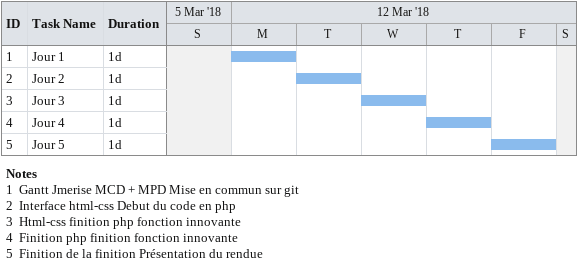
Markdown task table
| ID | Task | Duration | Start | Finish |
|---|---|---|---|---|
| 1 | Jour 1 | 1d | 2018-03-12 | 2018-03-12 |
| 2 | Jour 2 | 1d | 2018-03-13 | 2018-03-13 |
| 3 | Jour 3 | 1d | 2018-03-14 | 2018-03-14 |
| 4 | Jour 4 | 1d | 2018-03-15 | 2018-03-15 |
| 5 | Jour 5 | 1d | 2018-03-16 | 2018-03-16 |

Notes
- 1: Gantt Jmerise MCD + MPD Mise en commun sur git
- 2: Interface html-css Debut du code en php
- 3: Html-css finition php fonction innovante
- 4: Finition php finition fonction innovante
- 5: Finition de la finition Présentation du rendue
